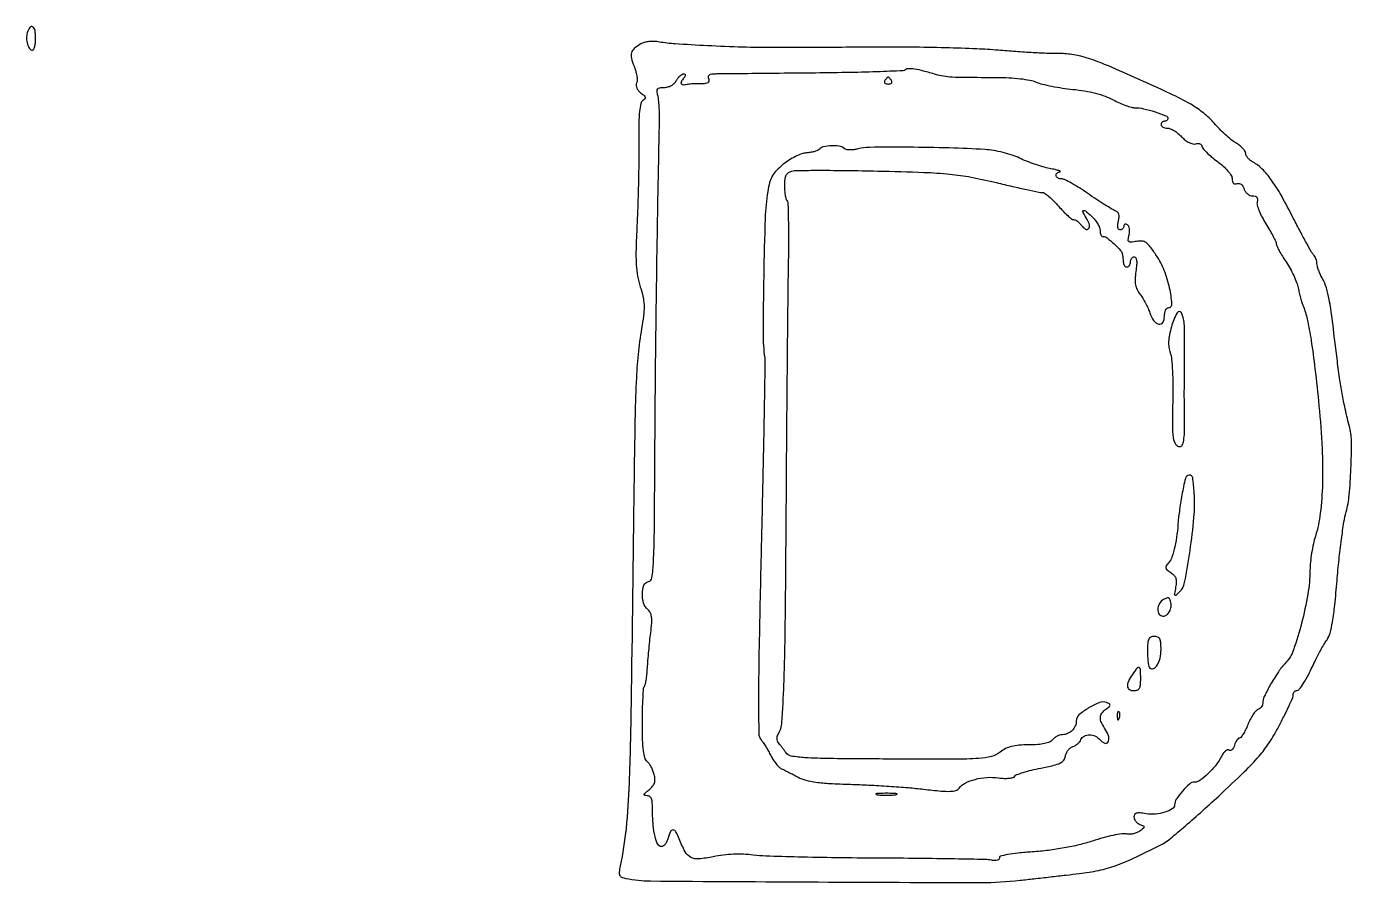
# Model space of a CAD drawing. Extents: x 0 to 5034, y 0 to 2560.
# Drawn here: x 3836.3 to 4227.2, y 918.4 to 1171 of the extents above; entities that cross this region are included whole.
import ezdxf

# ---------------------------------------------------------------- set-up
doc = ezdxf.new("R2010")
doc.units = 0

msp = doc.modelspace()

# ---------------------------------------------------------------- linework, layer by layer
for points in [[(3836.544713, 1169.140877, 0.08125), (3836.304676, 1167.499222, 0.069629), (3836.576323, 1165.771938, 0.082226), (3837.229951, 1164.449709, 0.241435), (3838.106989, 1164, 0.293197), (3838.452493, 1164.221657, 0.045071), (3838.737678, 1165.028125, 0.038387), (3838.935337, 1166.158703, 0.024091), (3839, 1167.5, 0.039767), (3838.814969, 1169.82274, 0.208619), (3838.139087, 1170.87646, 0.411589), (3837.310683, 1170.715613, 0.072822)], [(4017.5, 1165.840462, 0.044996), (4015.616892, 1164.498722, 0.143448), (4014.783383, 1163.217698, 0.134842), (4014.745777, 1161.639228, 0.037901), (4015.52824, 1159.278169, -0.029961), (4016.014449, 1157.885434, -0.030476), (4016.327435, 1156.452444, -0.031998), (4016.44249, 1155.179375, -0.098457), (4016.296732, 1154.330888, 0.105311), (4016.176713, 1153.570559, 0.087688), (4016.362197, 1152.771974, 0.076968), (4016.843415, 1151.998902, 0.057315), (4017.582649, 1151.315907, -0.025072), (4018.506553, 1150.56648, -0.146795), (4018.828534, 1150.038539, -0.246764), (4018.721695, 1149.577504, -0.07656), (4018.162823, 1149.10063, 0.201586), (4017.516189, 1148.193678, 0.03054), (4017.152554, 1145.947223, 0.021509), (4016.955398, 1142.455588, 0.005752), (4016.944873, 1136.890116, -0.005244), (4016.940225, 1131.582061, -0.002736), (4016.828863, 1124.967913, -0.00272), (4016.640519, 1118.18211, -0.004156), (4016.396202, 1112.298525, 0.005575), (4016.121763, 1105.203808, 0.020196), (4016.179905, 1100.687689, 0.030593), (4016.570453, 1097.289508, 0.035145), (4017.365183, 1094.122371, -0.023143), (4018.156671, 1091.260715, -0.043856), (4018.480484, 1088.892756, -0.039303), (4018.403047, 1086.339245, -0.015129), (4017.910746, 1082.823847, 0.015274), (4016.840006, 1075.161772, 0.014416), (4016.213862, 1067.299455, 0.008084), (4015.831112, 1056.20126, 0.00145), (4015.512156, 1035.5, -0.000389), (4014.65248, 970.794536, -0.005542), (4014.071332, 947.689601, -0.015939), (4013.161595, 934.352597, -0.027031), (4011.445258, 923.298015, 0.021949), (4011.143722, 921.478017, 0.138166), (4011.28693, 920.557271, 0.188502), (4011.864759, 919.997781, 0.047893), (4013.134603, 919.603677, 0.049566), (4020.370163, 918.832601, 0.000545), (4069.894383, 918.534184, 0.000878), (4117.841801, 918.3817, 0.02867), (4129.42293, 919.029745, -0.000023), (4133.508812, 919.494155, -0.000014), (4138.303857, 920.038805, -0.000014), (4143.035515, 920.575981, -0.000026), (4146.909348, 921.015452, 0.025697), (4152.600255, 921.958942, 0.031932), (4157.755989, 923.438821, 0.025145), (4163.559144, 925.848978, 0.00925), (4171.5, 929.807234, 0.052065), (4173.307044, 931.003996, 0.004416), (4177.584375, 934.590866, 0.005817), (4182.610697, 938.984107, 0.004469), (4188, 943.893792, 0.005219), (4195.617446, 951.108312, 0.022522), (4199.899865, 955.64037, 0.033247), (4202.897436, 959.619879, 0.023282), (4205.748488, 964.457502, 0.005945), (4207.376123, 967.629408, 0.008315), (4208.749427, 970.504704, 0.005408), (4209.829957, 972.936449, 0.101879), (4209.998488, 973.75, -0.074012), (4210.070168, 974.227622, -0.088127), (4210.277277, 974.632812, -0.100486), (4210.584772, 974.903694, -0.131215), (4210.945434, 975, 0.229665), (4211.787292, 975.408223, 0.027147), (4213.018626, 977.156873, 0.02219), (4214.563797, 979.888031, 0.007465), (4216.578366, 984, -0.010662), (4217.336454, 985.522626, -0.007465), (4218.252304, 987.20625, -0.007536), (4219.178545, 988.793606, -0.015549), (4219.95927, 990, 0.086979), (4220.851469, 991.935445, 0.022653), (4221.578778, 995.296195, 0.016215), (4222.24626, 1000.195735, 0.005217), (4222.924134, 1007.5, -0.006026), (4223.502709, 1013.626561, -0.006349), (4224.220093, 1019.631224, -0.006101), (4224.967293, 1024.791214, -0.028305), (4225.602526, 1027.733954, 0.044242), (4226.503451, 1032.663381, 0.012406), (4227.032275, 1040.482196, 0.011544), (4227.184661, 1048.241937, 0.059502), (4226.661221, 1052.5, -0.005199), (4225.334556, 1058.146132, -0.009995), (4224.409192, 1062.701859, -0.010027), (4223.668493, 1067.281413, -0.00527), (4222.922261, 1073, 0.001792), (4221.465252, 1084.804803, 0.013162), (4220.60023, 1090.425118, 0.028091), (4219.774062, 1093.872699, 0.053372), (4218.669409, 1096.5, -0.019372), (4218.034675, 1097.762302, -0.019182), (4217.497281, 1099.074062, -0.019449), (4217.116746, 1100.255644, -0.067276), (4217.006161, 1101.05, 0.054105), (4216.9312, 1101.716015, 0.0384), (4216.711062, 1102.435435, 0.038898), (4216.38986, 1103.097892, 0.064132), (4216.01022, 1103.58978, -0.067168), (4215.432264, 1104.348052, -0.003216), (4213.870908, 1107.13482, -0.005215), (4212.067681, 1110.484527, -0.003728), (4210.11736, 1114.268095, 0.010722), (4206.496515, 1121.057532, 0.027822), (4203.519776, 1125.732368, 0.038949), (4200.833816, 1128.918021, 0.075402), (4198.171312, 1130.908317, -0.046297), (4197.340676, 1131.457194, -0.048263), (4196.637823, 1132.142697, -0.05323), (4196.155429, 1132.855302, -0.122793), (4196, 1133.478648, 0.146644), (4195.802367, 1134.138008, 0.042306), (4195.13705, 1134.983003, 0.03862), (4194.186633, 1135.854388, 0.032831), (4193.062298, 1136.622271, -0.036257), (4191.694442, 1137.570264, -0.014762), (4189.973353, 1139.04377, -0.014516), (4188.209142, 1140.742882, -0.017953), (4186.672022, 1142.428807, 0.049191), (4183.618828, 1145.384258, 0.036975), (4179.750084, 1148.013515, 0.021243), (4173.826039, 1151.101534, 0.004443), (4163.180103, 1155.973056, 0.005816), (4154.355899, 1159.794006, 0.024288), (4148.915013, 1161.770445, 0.038757), (4144.715665, 1162.720063, 0.041221), (4140.506542, 1162.983575, -0.015193), (4137.787021, 1163.012163, -0.003687), (4133.298797, 1163.228973, -0.003778), (4128.152824, 1163.554626, -0.003751), (4123, 1163.958694, 0.011113), (4116.644102, 1164.363051, 0.003802), (4107.415625, 1164.674202, 0.003777), (4097.222275, 1164.863256, 0.004355), (4087.5, 1164.885424, -0.000229), (4078.107782, 1164.829338, -0.000244), (4068.90625, 1164.783098, -0.000232), (4060.986748, 1164.750831, -0.001128), (4056.5, 1164.744756, -0.007323), (4047.540712, 1164.884075, -0.004754), (4037.189971, 1165.295241, -0.003861), (4027.618991, 1165.84072, -0.027354), (4023, 1166.39462, 0.034959), (4021.47652, 1166.553874, 0.033683), (4019.926419, 1166.502585, 0.035765), (4018.53321, 1166.260682, 0.071554)], [(4104.5, 1156.922537, 0.031439), (4106.860433, 1156.374986, 0.028186), (4109.358853, 1156.102267, 0.011961), (4113.284894, 1155.990551, 0.0012), (4122.660343, 1155.970624, -0.014202), (4126.141727, 1155.872676, -0.016124), (4129.46687, 1155.576706, -0.016998), (4132.309325, 1155.132524, -0.05174), (4134.178666, 1154.569815, 0.038439), (4135.964838, 1153.979999, 0.011753), (4138.743089, 1153.362831, 0.011689), (4141.897356, 1152.81582, 0.012529), (4145.001664, 1152.431177, -0.017939), (4148.444866, 1151.966677, -0.020993), (4151.667715, 1151.273184, -0.022793), (4154.531191, 1150.388959, -0.035917), (4156.88228, 1149.347797, 0.01676), (4158.718417, 1148.449101, 0.017523), (4160.583902, 1147.689665, 0.017472), (4162.235561, 1147.148497, 0.070539), (4163.28292, 1147, -0.05548), (4165.86727, 1146.712356, -0.023145), (4169.253967, 1145.782448, -0.014642), (4172.457437, 1144.636499, -0.308782), (4173, 1143.841712, -0.118057), (4172.923125, 1143.520664, -0.100608), (4172.70625, 1143.247253, -0.092571), (4172.381916, 1143.063679, -0.082796), (4172, 1143, 0.099038), (4171.618362, 1142.923658, 0.097945), (4171.29375, 1142.70625, 0.097945), (4171.076342, 1142.381638, 0.099038), (4171, 1142, 0.176977), (4171.139445, 1141.618377, 0.092522), (4171.536295, 1141.29375, 0.072644), (4172.127191, 1141.07398, 0.052809), (4172.825686, 1141, -0.100273), (4173.693153, 1140.824266, -0.036062), (4174.820726, 1140.248871, -0.034022), (4175.99962, 1139.421476, -0.034171), (4177.053582, 1138.442965, 0.037854), (4178.144659, 1137.44484, 0.050137), (4179.280868, 1136.724436, 0.058793), (4180.348011, 1136.337997, 0.122041), (4181.227896, 1136.349345, -0.061073), (4181.908715, 1136.440975, -0.094587), (4182.490901, 1136.336946, -0.125905), (4182.883158, 1136.059315, -0.169256), (4183.039, 1135.65638, 0.173162), (4183.285312, 1135.033621, 0.018194), (4184.376963, 1133.87569, 0.020821), (4185.827532, 1132.559587, 0.015239), (4187.539, 1131.218308, -0.023601), (4189.324353, 1129.770302, -0.033731), (4190.750646, 1128.313234, -0.038125), (4191.71822, 1126.989173, -0.139612), (4192, 1125.999693, 0.054251), (4192.087204, 1125.198351, 0.14436), (4192.362126, 1124.699306, 0.18737), (4192.809588, 1124.504782, 0.101861), (4193.409658, 1124.603706, -0.12992), (4194.027168, 1124.670667, -0.122398), (4194.61288, 1124.427191, -0.097949), (4195.112479, 1123.87781, -0.058911), (4195.477046, 1123.072321, 0.074797), (4195.866183, 1122.280235, 0.068118), (4196.481771, 1121.608744, 0.071553), (4197.221603, 1121.155235, 0.102116), (4197.973768, 1121, -0.066224), (4198.766756, 1120.894508, -0.160229), (4199.254581, 1120.573319, -0.16303), (4199.45151, 1120.02971, -0.069163), (4199.362421, 1119.25, 0.132348), (4199.373382, 1118.279487, 0.025848), (4199.938531, 1116.608549, 0.025807), (4200.823761, 1114.67545, 0.021395), (4201.95604, 1112.715272, -0.009367), (4203.121862, 1110.804631, -0.012425), (4204.105837, 1109.021672, -0.009801), (4204.854764, 1107.509423, -0.110504), (4205, 1106.860296, 0.112797), (4205.145037, 1106.225564, 0.011512), (4205.851445, 1104.842833, 0.013915), (4206.788488, 1103.218197, 0.010671), (4207.898535, 1101.495236, -0.021944), (4209.056672, 1099.605396, -0.017577), (4210.139413, 1097.477899, -0.017919), (4211.002153, 1095.436067, -0.042405), (4211.456774, 1093.850211, 0.01046), (4211.769394, 1092.421007, 0.008395), (4212.163596, 1090.896624, 0.008501), (4212.57579, 1089.499258, 0.021327), (4212.936583, 1088.5, -0.045642), (4214.123269, 1084.635339, -0.012644), (4215.269302, 1078.387582, -0.010281), (4216.411437, 1070.014342, -0.004648), (4217.580121, 1059, -0.011507), (4218.499011, 1046.503669, -0.019424), (4218.620275, 1036.000262, -0.023257), (4217.980249, 1027.34392, -0.045553), (4216.531391, 1020.591069, 0.022585), (4215.939906, 1018.342578, 0.013558), (4215.432147, 1015.628635, 0.013565), (4215.072913, 1012.896026, 0.022942), (4214.939748, 1010.591069, -0.039129), (4214.29423, 1003.442245, -0.021749), (4212.453771, 994.881408, -0.019179), (4210.079898, 987.029911, -0.106029), (4207.811087, 983.272547, 0.038887), (4205.611737, 980.534737, 0.021048), (4203.32626, 976.864446, 0.018071), (4201.456145, 973.260986, 0.111098), (4201, 971.233424, -0.097928), (4200.893944, 970.697119, -0.066865), (4200.5822, 970.157662, -0.06405), (4200.121435, 969.696951, -0.072881), (4199.577702, 969.391443, 0.125337), (4198.927982, 968.931729, 0.028922), (4198.112132, 967.85365, 0.028112), (4197.291166, 966.464547, 0.024245), (4196.585799, 964.922828, -0.018318), (4195.919647, 963.420011, -0.026614), (4195.215397, 962.152331, -0.024992), (4194.557817, 961.21203, -0.231652), (4194.124728, 961, 0.186408), (4193.743764, 960.852858, 0.058174), (4193.333767, 960.382944, 0.049054), (4192.959759, 959.703444, 0.037356), (4192.683939, 958.899384, -0.051737), (4192.399195, 958.140962, -0.088716), (4191.997196, 957.600483, -0.130512), (4191.548205, 957.358243, -0.199791), (4191.117481, 957.427393, 0.211038), (4190.639846, 957.493534, 0.092072), (4190.054749, 957.202193, 0.067825), (4189.451416, 956.604068, 0.044779), (4188.927987, 955.778008, -0.046027), (4187.22016, 953.097549, -0.035796), (4184.911733, 950.522376, -0.03484), (4182.559426, 948.546075, -0.158584), (4180.881003, 948, 0.181678), (4179.400974, 947.443867, 0.033704), (4177.310824, 945.350135, 0.034917), (4175.507718, 942.965186, 0.145399), (4175, 941.256145, -0.264622), (4174.329481, 940.077926, -0.060035), (4172.144593, 939.112417, -0.053742), (4169.322902, 938.57328, -0.060646), (4166.567052, 938.682832, 0.01763), (4164.757743, 938.911317, 0.087557), (4163.740237, 938.82533, 0.187087), (4163.205401, 938.436295, 0.143989), (4163, 937.737831, 0.101794), (4163.130269, 937.104598, 0.066518), (4163.514063, 936.462327, 0.062984), (4164.080956, 935.908731, 0.069588), (4164.75, 935.535569, -0.018193), (4165.801423, 935.083321, -0.289939), (4165.999649, 934.769803, -0.225771), (4165.822461, 934.397972, -0.011806), (4164.748823, 933.567477, -0.064677), (4163.913516, 933.105044, -0.041329), (4162.84991, 932.783215, -0.041024), (4161.73498, 932.638346, -0.059092), (4160.743537, 932.708694, 0.085416), (4159.425931, 932.733026, 0.013655), (4156.881258, 932.271912, 0.014771), (4153.884993, 931.551015, 0.01247), (4150.760697, 930.616682, -0.019661), (4146.853993, 929.509301, -0.014375), (4142.441807, 928.577419, -0.013812), (4137.766271, 927.862275, -0.013849), (4133.062565, 927.407139, 0.007775), (4128.770059, 927.044357, 0.020527), (4125.716836, 926.611251, 0.020927), (4123.627424, 926.135657, 0.38969), (4123.296582, 925.610254, -0.228801), (4123.183895, 925.200939, -0.145341), (4122.757888, 924.931698, -0.08064), (4122.009003, 924.845929, -0.034008), (4121, 924.962367, 0.040346), (4119.152681, 925.151881, 0.000883), (4110.128125, 925.330736, 0.002009), (4099.560213, 925.479032, 0.001355), (4087.5, 925.56711, -0.002216), (4075.204759, 925.678082, -0.002852), (4063.904435, 925.894641, -0.002181), (4054.438155, 926.171399, -0.024755), (4050.706586, 926.482174, 0.022801), (4047.831974, 926.732886, 0.020927), (4044.86257, 926.73156, 0.020694), (4041.869029, 926.480488, 0.021017), (4038.922097, 925.983468, -0.029304), (4034.64352, 925.334543, -0.144481), (4032.27588, 925.802289, -0.149766), (4030.58783, 927.470028, -0.032244), (4028.855803, 931.25, 0.033113), (4027.903969, 933.317791, 0.254492), (4027.03886, 933.878165, 0.316657), (4026.249921, 933.408518, 0.04368), (4025.589356, 931.5, -0.048073), (4025.248907, 930.543585, -0.058223), (4024.747903, 929.734375, -0.068675), (4024.171077, 929.182849, -0.157751), (4023.605948, 929, -0.286705), (4022.540722, 929.665517, -0.053405), (4021.71968, 931.934289, -0.040052), (4021.173623, 935.308167, -0.020102), (4021, 939.625, 0.016649), (4020.927394, 941.804892, 0.071669), (4020.657955, 943.070983, 0.144906), (4020.155466, 943.745052, 0.161995), (4019.389216, 944, -0.06643), (4018.707496, 944.090974, -0.428742), (4018.559773, 944.364363, -0.132707), (4018.870556, 944.840224, -0.01193), (4019.965706, 945.771147, 0.044843), (4021.000004, 946.774643, 0.096253), (4021.548991, 947.735758, 0.097202), (4021.695178, 948.826235, 0.046377), (4021.478377, 950.230129, 0.033822), (4021.117074, 951.344515, 0.028344), (4020.590134, 952.47018, 0.029291), (4019.987729, 953.446032, 0.066713), (4019.401887, 954.081427, -0.155448), (4018.726156, 955.136486, -0.03466), (4018.312809, 957.263681, -0.023681), (4018.069313, 960.492157, -0.006982), (4018, 965.455778, -0.005489), (4018.043437, 969.412483, -0.008377), (4018.176314, 972.843532, -0.003848), (4018.359443, 975.73928, -0.180561), (4018.600217, 976.266883, 0.145488), (4018.849591, 976.727238, 0.011556), (4019.106667, 978.105619, 0.014899), (4019.330065, 979.794917, 0.010852), (4019.481444, 981.68355, -0.005728), (4019.638154, 983.927149, -0.002984), (4019.882292, 986.721149, -0.002966), (4020.167043, 989.58635, -0.004523), (4020.451424, 992.069297, 0.012754), (4020.736233, 994.978854, 0.049942), (4020.686246, 996.780996, 0.084384), (4020.312482, 998.007061, 0.103822), (4019.570196, 998.941742, -0.149463), (4018.348185, 1000.801479, -0.076751), (4017.979336, 1003.592166, -0.085), (4018.467205, 1006.11012, -0.260443), (4019.75, 1007.191159, 0.321191), (4020.814987, 1008.314938, 0.021143), (4021.261839, 1013.019472, 0.010915), (4021.528914, 1021.747157, 0.000944), (4021.682028, 1044.014483, -0.001247), (4021.858116, 1067.548465, -0.000972), (4022.162916, 1093.117785, -0.000968), (4022.569372, 1118.839322, -0.001191), (4023.052282, 1142.838432, 0.010906), (4023.053815, 1145.059154, 0.010349), (4022.959337, 1147.317098, 0.010354), (4022.793108, 1149.309897, 0.035509), (4022.567161, 1150.588432, -0.033324), (4022.328424, 1151.905772, -0.196071), (4022.515021, 1152.568197, -0.196312), (4023.111468, 1152.910731, -0.033415), (4024.445764, 1153, 0.066116), (4025.515197, 1153.142034, 0.062197), (4026.534537, 1153.559031, 0.063873), (4027.395422, 1154.200159, 0.078084), (4028, 1155, -0.039018), (4028.48987, 1155.765286, -0.044004), (4029.07533, 1156.4125, -0.048962), (4029.665154, 1156.860567, -0.138835), (4030.157628, 1157, -0.147621), (4030.525096, 1156.889091, -0.279249), (4030.652293, 1156.618852, -0.11965), (4030.488771, 1156.160765, -0.027929), (4030, 1155.5, 0.060677), (4029.409128, 1154.581234, 0.318907), (4029.503414, 1154.022271, 0.220897), (4030.152122, 1153.784404, 0.036699), (4031.5, 1153.997394, -0.037465), (4032.060656, 1154.08511, -0.008148), (4033.038215, 1154.147763, -0.008449), (4034.174574, 1154.182785, -0.008003), (4035.33222, 1154.18036, 0.026073), (4036.658775, 1154.225527, 0.115303), (4037.396546, 1154.466551, 0.225466), (4037.688511, 1154.910315, 0.126879), (4037.613605, 1155.564545, -0.092309), (4037.502978, 1156.16461, -0.168595), (4037.665179, 1156.629295, -0.150881), (4038.099384, 1156.927252, -0.069933), (4038.781385, 1157.038902, -0.00311), (4040.075424, 1157.06014, -0.000042), (4047.987077, 1157.140097, -0.00012), (4057.155463, 1157.229774, -0.000079), (4067.706536, 1157.328771, 0.002358), (4078.186245, 1157.474861, 0.003782), (4087.124404, 1157.709269, 0.000819), (4094.951407, 1157.986636, 0.189298), (4095.604994, 1158.271661, -0.202376), (4096.464091, 1158.620826, -0.034315), (4098.266287, 1158.472854, -0.025949), (4100.851318, 1157.942351, -0.009125)], [(4089.5, 1155, 0.146489), (4089.397987, 1154.620597, 0.191582), (4089.538811, 1154.29375, 0.134005), (4089.925364, 1154.072951, 0.063222), (4090.5, 1154, 0.063222), (4091.074636, 1154.072951, 0.134005), (4091.461189, 1154.29375, 0.191582), (4091.602013, 1154.620597, 0.146489), (4091.5, 1155, 0.025622), (4091.235369, 1155.382847, 0.032351), (4090.951311, 1155.70625, 0.033983), (4090.686704, 1155.937141, 0.163822), (4090.5, 1156, 0.163822), (4090.313296, 1155.937141, 0.033983), (4090.048689, 1155.70625, 0.032351), (4089.764631, 1155.382847, 0.025622)], [(4070.097891, 1134.697891, -0.102065), (4069.575063, 1134.353875, -0.02796), (4068.634487, 1134.039419, -0.027042), (4067.503886, 1133.795291, -0.025257), (4066.327439, 1133.667633, 0.072514), (4064.942685, 1133.383526, 0.028224), (4063.140443, 1132.613962, 0.027214), (4061.252318, 1131.546854, 0.03031), (4059.561181, 1130.315298, 0.027496), (4057.551676, 1128.461899, 0.062288), (4056.308097, 1126.81375, 0.06323), (4055.519487, 1124.925859, 0.029079), (4054.959636, 1122.315298, 0.029853), (4054.212435, 1114.340882, 0.003937), (4053.773102, 1097.358349, 0.003559), (4053.587463, 1080.281843, 0.036636), (4054.07688, 1073.25, -0.040109), (4054.163639, 1071.864862, -0.000153), (4053.877942, 1055.929566, -0.000794), (4053.519744, 1037.860506, -0.000499), (4053.046494, 1016.744268, 0.000898), (4052.429531, 988.199477, 0.004812), (4052.270938, 972.637123, 0.003329), (4052.333716, 962.33202, 0.17165), (4053.014635, 960.482365, -0.026339), (4053.604909, 959.689663, -0.009159), (4054.372648, 958.48944, -0.009068), (4055.171314, 957.13449, -0.010439), (4055.882323, 955.812986, 0.025912), (4056.611915, 954.552043, 0.026213), (4057.465432, 953.378389, 0.027132), (4058.31407, 952.440409, 0.088714), (4059, 951.96695, -0.007917), (4059.797206, 951.588697, -0.002075), (4061.063144, 950.956748, -0.002107), (4062.498826, 950.224999, -0.002157), (4063.917085, 949.486826, 0.056874), (4066.203577, 948.598442, 0.030148), (4069.189054, 948.003564, 0.020519), (4073.319214, 947.608472, 0.006755), (4079.417085, 947.359374, -0.005783), (4084.73277, 947.152579, -0.004031), (4090.725733, 946.801524, -0.004066), (4096.469126, 946.371661, -0.008408), (4100.947112, 945.923934, 0.005363), (4106.10193, 945.376813, 0.031144), (4108.833408, 945.287327, 0.064896), (4110.467932, 945.549643, 0.16201), (4111.447112, 946.233961, -0.11779), (4113.234315, 947.729227, -0.051378), (4116.147923, 948.824344, -0.047576), (4119.587523, 949.38571, -0.05005), (4123.011856, 949.271584, 0.022575), (4124.723108, 949.120276, 0.03516), (4126.202452, 949.160589, 0.040046), (4127.332511, 949.363407, 0.190633), (4127.851217, 949.745094, -0.165798), (4128.430266, 950.215767, -0.012609), (4130.36567, 950.875875, -0.01627), (4132.771304, 951.544097, -0.01164), (4135.5, 952.140339, 0.009467), (4139.348535, 952.963771, 0.055949), (4141.287397, 953.652886, 0.118718), (4142.314648, 954.50004, 0.126556), (4142.813355, 955.702721, -0.070724), (4143.070522, 956.588621, -0.058785), (4143.576415, 957.430337, -0.060724), (4144.242264, 958.103541, -0.090814), (4144.970974, 958.490788, 0.055439), (4145.718104, 958.82273, 0.044106), (4146.438278, 959.333631, 0.045553), (4147.027197, 959.93543, 0.079449), (4147.376234, 960.538067, -0.183536), (4148.306698, 961.578961, -0.123761), (4149.874247, 961.949392, -0.106465), (4151.628617, 961.545372, -0.110343), (4153.035174, 960.457618, 0.12926), (4154.38038, 959.495277, 0.374982), (4155.370343, 959.860716, 0.194677), (4155.550553, 961.419285, 0.077809), (4154.648653, 963.41347, -0.032449), (4153.430945, 965.564291, -0.117221), (4153.094491, 967.090988, -0.157162), (4153.522222, 968.34696, -0.074135), (4154.75, 969.568337, 0.014711), (4155.748116, 970.349727, 0.20316), (4155.954016, 970.748814, 0.298499), (4155.770908, 971.080269, 0.028956), (4154.894507, 971.480116, 0.187707), (4152.829001, 971.478126, 0.042987), (4149.639546, 969.905932, 0.042484), (4146.792028, 967.834919, 0.217606), (4146, 966.101224, -0.10341), (4145.680879, 964.574736, -0.092848), (4144.770591, 963.236545, -0.093087), (4143.440082, 962.321104, -0.104633), (4141.922445, 962, 0.074156), (4141.189135, 961.89064, 0.04456), (4140.371985, 961.559375, 0.043569), (4139.600088, 961.074047, 0.057488), (4139, 960.5, -0.119093), (4138.106265, 959.83318, -0.048157), (4136.647166, 959.369495, -0.0361), (4134.641141, 959.088255, -0.016782), (4132.012414, 959, 0.018686), (4129.076505, 958.890243, 0.043745), (4126.910361, 958.535852, 0.054665), (4125.152102, 957.876402, 0.049659), (4123.516366, 956.834213, -0.104815), (4120.940279, 955.565429, -0.046647), (4117.182996, 954.976205, -0.015682), (4110.288035, 954.762627, -0.001123), (4091.13344, 954.813222, -0.001288), (4073.355516, 954.945894, -0.012998), (4065.953705, 955.212712, -0.027805), (4061.901799, 955.691509, -0.201458), (4060.286039, 956.729009, 0.00575), (4059.751365, 957.487705, 0.004432), (4059.151332, 958.303354, 0.004482), (4058.576962, 959.055645, 0.010671), (4058.133346, 959.601557, -0.094135), (4057.834013, 960.129227, -0.073054), (4057.713976, 960.779855, -0.070647), (4057.785186, 961.459028, -0.077165), (4058.042993, 962.069564, 0.122668), (4059.172389, 965.601914, 0.007414), (4059.738536, 976.800331, 0.006275), (4060.154744, 994.787359, 0.001036), (4060.45029, 1029.5, -0.000355), (4060.607458, 1051.471227, -0.000386), (4060.791969, 1072.834193, -0.000362), (4060.977416, 1091.132678, -0.001902), (4061.124897, 1101.190869, 0.003905), (4061.197708, 1108.024303, 0.006128), (4061.142424, 1113.898249, 0.002065), (4061.01222, 1118.944299, 0.191146), (4060.725797, 1119.607536, -0.13518), (4060.443354, 1120.104668, -0.021501), (4060.213203, 1121.211912, -0.02249), (4060.053169, 1122.573793, -0.018002), (4060, 1124.050035, -0.024944), (4060.094812, 1125.949329, -0.08883), (4060.426491, 1127.116158, -0.130599), (4061.059665, 1127.847066, -0.085562), (4062.079938, 1128.310653, -0.062182), (4063.606112, 1128.512625, -0.001689), (4070.3551, 1128.539566, -0.003479), (4078.300976, 1128.489149, -0.002375), (4087.329938, 1128.326133, -0.00307), (4101.067986, 1127.928412, -0.015494), (4108.725975, 1127.421733, -0.022669), (4114.943088, 1126.530487, -0.012267), (4122.5, 1124.902028, 0.002456), (4127.199452, 1123.792419, 0.003493), (4131.387446, 1122.856028, 0.00197), (4134.929508, 1122.104592, 0.050754), (4135.904072, 1122.00318, -0.150673), (4136.647336, 1121.772152, -0.022959), (4137.901454, 1120.825934, -0.023953), (4139.318196, 1119.531872, -0.018698), (4140.731995, 1118, 0.014228), (4142.120831, 1116.467928, 0.019432), (4143.462004, 1115.175, 0.016562), (4144.627963, 1114.202646, 0.167023), (4145.217681, 1114, -0.119508), (4145.71416, 1113.879614, -0.041489), (4146.343155, 1113.486399, -0.038375), (4146.990389, 1112.92062, -0.036107), (4147.557996, 1112.251572, 0.099468), (4148.695498, 1111.210551, 0.355138), (4149.60437, 1111.338291, 0.252279), (4149.888021, 1112.428984, 0.079777), (4149.212145, 1114.03191, -0.012611), (4148.001159, 1116.084465, -0.374694), (4148.117155, 1116.630831, -0.350991), (4148.697143, 1116.613123, -0.012139), (4150.5, 1115, -0.034902), (4151.456676, 1113.966534, -0.034375), (4152.265625, 1112.804986, -0.036434), (4152.827543, 1111.689884, -0.098805), (4153, 1110.825686, 0.044439), (4153.062237, 1110.126822, 0.064273), (4153.248803, 1109.536295, 0.084128), (4153.523298, 1109.136988, 0.202892), (4153.84699, 1109, -0.164834), (4155.075369, 1108.583734, -0.022888), (4157.163915, 1106.827335, -0.023281), (4159.082724, 1104.884777, -0.155572), (4159.63465, 1103.662098, -0.001941), (4159.694541, 1103.127053, -0.001078), (4159.763631, 1102.474179, -0.001075), (4159.830727, 1101.812942, -0.001739), (4159.88465, 1101.25, 0.148842), (4160.25953, 1100.331571, 0.256777), (4161.004055, 1100.029825, 0.232173), (4161.72106, 1100.493358, 0.135988), (4162, 1101.5, -0.072592), (4162.08366, 1102.073193, -0.087405), (4162.327103, 1102.559375, -0.100486), (4162.688901, 1102.884394, -0.133688), (4163.113544, 1103, -0.286287), (4163.558575, 1102.722438, -0.087262), (4163.788997, 1101.925315, -0.047955), (4163.804201, 1100.600673, -0.016124), (4163.579067, 1098.678689, 0.023475), (4163.346541, 1096.404888, 0.059127), (4163.451428, 1094.746174, 0.071277), (4163.920173, 1093.348461, 0.04858), (4164.816194, 1091.928689, -0.027427), (4165.609638, 1090.781806, -0.016111), (4166.4361, 1089.332177, -0.016087), (4167.171078, 1087.825179, -0.026305), (4167.683537, 1086.5, 0.071073), (4168.821899, 1084.192548, 0.183744), (4170.321744, 1083.15063, 0.330338), (4171.508398, 1083.644509, 0.135394), (4172, 1085.426676, -0.041938), (4172.082781, 1086.411884, -0.061511), (4172.331594, 1087.244086, -0.08082), (4172.697138, 1087.808555, -0.211791), (4173.128831, 1088, 0.436582), (4174.211238, 1089.167684, 0.036109), (4173.528302, 1093.750004, 0.037289), (4171.930176, 1099.015436, 0.054801), (4169.704323, 1103.304382, 0.013324), (4167.810112, 1105.986777, 0.077149), (4166.575335, 1107.196884, 0.132418), (4165.353622, 1107.653968, 0.07135), (4163.736547, 1107.576691, -0.018516), (4162.121125, 1107.327281, -0.207594), (4161.512899, 1107.510916, -0.256193), (4161.30515, 1108.051976, -0.027736), (4161.567574, 1109.413215, 0.046462), (4161.714982, 1110.368837, 0.05482), (4161.669874, 1111.282294, 0.063615), (4161.452286, 1112.022425, 0.152218), (4161.081027, 1112.449923, 0.0748), (4160.667559, 1112.62681, 0.151622), (4160.317552, 1112.61069, 0.187457), (4160.086034, 1112.408618, 0.121237), (4160, 1112.059017, -0.103794), (4159.915202, 1111.654925, -0.098943), (4159.674405, 1111.311086, -0.096756), (4159.31468, 1111.080665, -0.094478), (4158.891592, 1111, -0.218985), (4158.484549, 1111.187252, -0.131281), (4158.249994, 1111.676059, -0.076141), (4158.222729, 1112.469606, -0.032076), (4158.416155, 1113.521959, 0.038892), (4158.626428, 1114.760585, 0.107598), (4158.517701, 1115.633231, 0.136567), (4158.081488, 1116.257647, 0.080964), (4157.291472, 1116.718393, -0.043036), (4156.274545, 1117.212672, -0.00576), (4154.241713, 1118.458914, -0.006624), (4151.863437, 1119.999242, -0.005527), (4149.37751, 1121.696434, 0.01134), (4146.902205, 1123.344517, 0.014689), (4144.556504, 1124.735828, 0.012389), (4142.555802, 1125.78047, 0.114604), (4141.610601, 1126, -0.126477), (4140.543377, 1126.274347, -0.228418), (4140.031364, 1126.993929, -0.273075), (4140.313514, 1127.734856, -0.147651), (4141.25, 1128.109566, 0.711911), (4141.281651, 1128.235615, 0.069726), (4140.849636, 1128.439124, 0.019506), (4139.729211, 1128.739585, 0.007235), (4138.131739, 1129.077609, -0.022153), (4136.132769, 1129.563298, -0.011936), (4133.715251, 1130.328429, -0.011866), (4131.28423, 1131.227192, -0.018249), (4129.231041, 1132.130201, 0.032998), (4127.091938, 1132.996684, 0.018279), (4124.385213, 1133.781884, 0.018162), (4121.573497, 1134.379618, 0.027797), (4119.099302, 1134.671853, 0.008604), (4108.538365, 1135.145088, 0.005759), (4096.444281, 1135.33927, 0.0032), (4085.005658, 1135.317973, 0.064931), (4081.577844, 1134.842115, -0.034811), (4080.329364, 1134.591598, -0.043048), (4079.144655, 1134.541346, -0.048946), (4078.145827, 1134.683595, -0.113849), (4077.474275, 1135.02135, 0.139408), (4076.052028, 1135.649155, 0.045653), (4073.74166, 1135.758796, 0.045635), (4071.451593, 1135.447678, 0.140709)], [(4174.067253, 1082.362207, 0.020731), (4173.473987, 1079.99591, 0.040318), (4173.234032, 1078.06449, 0.047292), (4173.323048, 1076.33763, 0.043848), (4173.733705, 1074.612207, -0.05664), (4174.118932, 1072.788179, -0.010256), (4174.376945, 1069.329836, -0.010933), (4174.507974, 1065.248146, -0.009713), (4174.468889, 1061, 0.005755), (4174.338558, 1053.385435, 0.038561), (4174.608691, 1049.612746, 0.102057), (4175.312502, 1047.696397, 0.25945), (4176.564225, 1047, 0.286017), (4177.271502, 1047.440633, 0.076393), (4177.686635, 1048.763937, 0.034216), (4177.891026, 1051.218129, 0.006346), (4177.900058, 1055.75, -0.002049), (4177.873491, 1059.774644, -0.001141), (4177.872408, 1064.677619, -0.001138), (4177.893931, 1069.638002, -0.001845), (4177.937392, 1073.854659, 0.010532), (4177.874528, 1082.750433, 0.100031), (4177.020291, 1086.439839, 0.62314), (4175.741359, 1086.477384, 0.04967)], [(4177.173663, 1032.792892, 0.00264), (4176.759362, 1030.2735, 0.003206), (4176.398705, 1027.907912, 0.002708), (4176.118886, 1025.914593, 0.022184), (4176.036635, 1025, -0.02063), (4175.701072, 1021.134182, -0.023333), (4175.054529, 1017.466705, -0.023575), (4174.219693, 1014.430112, -0.102326), (4173.297559, 1012.817255, 0.031184), (4172.521443, 1011.819253, 0.197709), (4172.391227, 1011.203014, 0.183347), (4172.728895, 1010.645788, 0.026276), (4173.840885, 1009.867296, -0.061439), (4174.801503, 1009.08894, -0.110343), (4175.327051, 1008.226546, -0.093019), (4175.485494, 1007.118326, -0.034723), (4175.307659, 1005.550041, 0.005721), (4174.974925, 1003.621951, 0.211242), (4175.085781, 1003.199998, 0.423392), (4175.39816, 1003.169759, 0.013328), (4176.452113, 1004.115177, 0.15809), (4177.957449, 1006.874674, 0.009475), (4179.550265, 1016.332036, 0.015214), (4180.696407, 1026.043281, 0.036509), (4180.798298, 1033.285622, 0.021444), (4180.334598, 1037.824987, 0.411414), (4179.304313, 1038.600929, 0.307896), (4178.166533, 1037.577613, 0.018172)], [(4171.75, 1001.891148, 0.134006), (4170.538962, 1000.689558, 0.120128), (4170.042558, 998.987495, 0.161189), (4170.439729, 997.579619, 0.249015), (4171.531385, 997, 0.154929), (4172.657928, 997.357652, 0.118574), (4173.51505, 998.33506, 0.098505), (4173.938458, 999.76697, 0.077829), (4173.834574, 1001.382425, 0.074966), (4173.579496, 1002.041607, 0.205983), (4173.189467, 1002.335439, 0.152423), (4172.615864, 1002.299165, 0.037364)], [(4167, 986.666667, 0.014066), (4167.048047, 984.959036, 0.018705), (4167.193285, 983.412965, 0.016206), (4167.400358, 982.157607, 0.148454), (4167.657991, 981.675343, 0.316362), (4168.738122, 981.487039, 0.146097), (4169.855512, 982.487697, 0.081243), (4170.711513, 984.580945, 0.056574), (4171, 987.122445, 0.018449), (4170.92357, 989.193089, 0.100943), (4170.621053, 990.265306, 0.182766), (4170.017467, 990.808795, 0.093146), (4169, 991, 0.100011), (4167.968669, 990.791627, 0.187055), (4167.365385, 990.208333, 0.093406), (4167.070954, 989.03638, 0.014968)], [(4162.556704, 979.777494, 0.03927), (4161.356046, 977.740055, 0.137491), (4161.084631, 976.254794, 0.245693), (4161.670229, 975.349899, 0.129362), (4163, 975, 0.087745), (4164.002462, 975.177287, 0.177212), (4164.607143, 975.6875, 0.10769), (4164.917816, 976.67572, 0.022514), (4165, 978.5, 0.010403), (4164.943745, 981.20349, 0.268009), (4164.565862, 981.799156, 0.360144), (4163.968561, 981.672096, 0.014706)], [(4158.078947, 967.416667, 0.018894), (4158.137993, 966.670344, 0.168741), (4158.279315, 966.37858, 0.470617), (4158.461564, 966.395823, 0.054073), (4158.683114, 966.8125, 0.051402), (4158.839148, 967.359369, 0.05415), (4158.876576, 967.916927, 0.060344), (4158.797407, 968.402231, 0.126455), (4158.604167, 968.729167, 0.296942), (4158.385309, 968.77538, 0.208169), (4158.200665, 968.592839, 0.077125), (4158.089945, 968.112848, 0.028489)], [(4087.25, 944.283746, 0.023547), (4088.502218, 944.153981, 0.014044), (4090, 944.111902, 0.014044), (4091.497782, 944.153981, 0.023547), (4092.75, 944.283746, 0.124239), (4093.112409, 944.435926, 0.664672), (4093.076562, 944.577962, 0.03126), (4091.97062, 944.675363, 0.006336), (4090, 944.700336, 0.006336), (4088.02938, 944.675363, 0.03126), (4086.923438, 944.577962, 0.664672), (4086.887591, 944.435926, 0.124239)]]:
    msp.add_lwpolyline(points, format="xyb", close=True)

doc.saveas('drawing.dxf')
